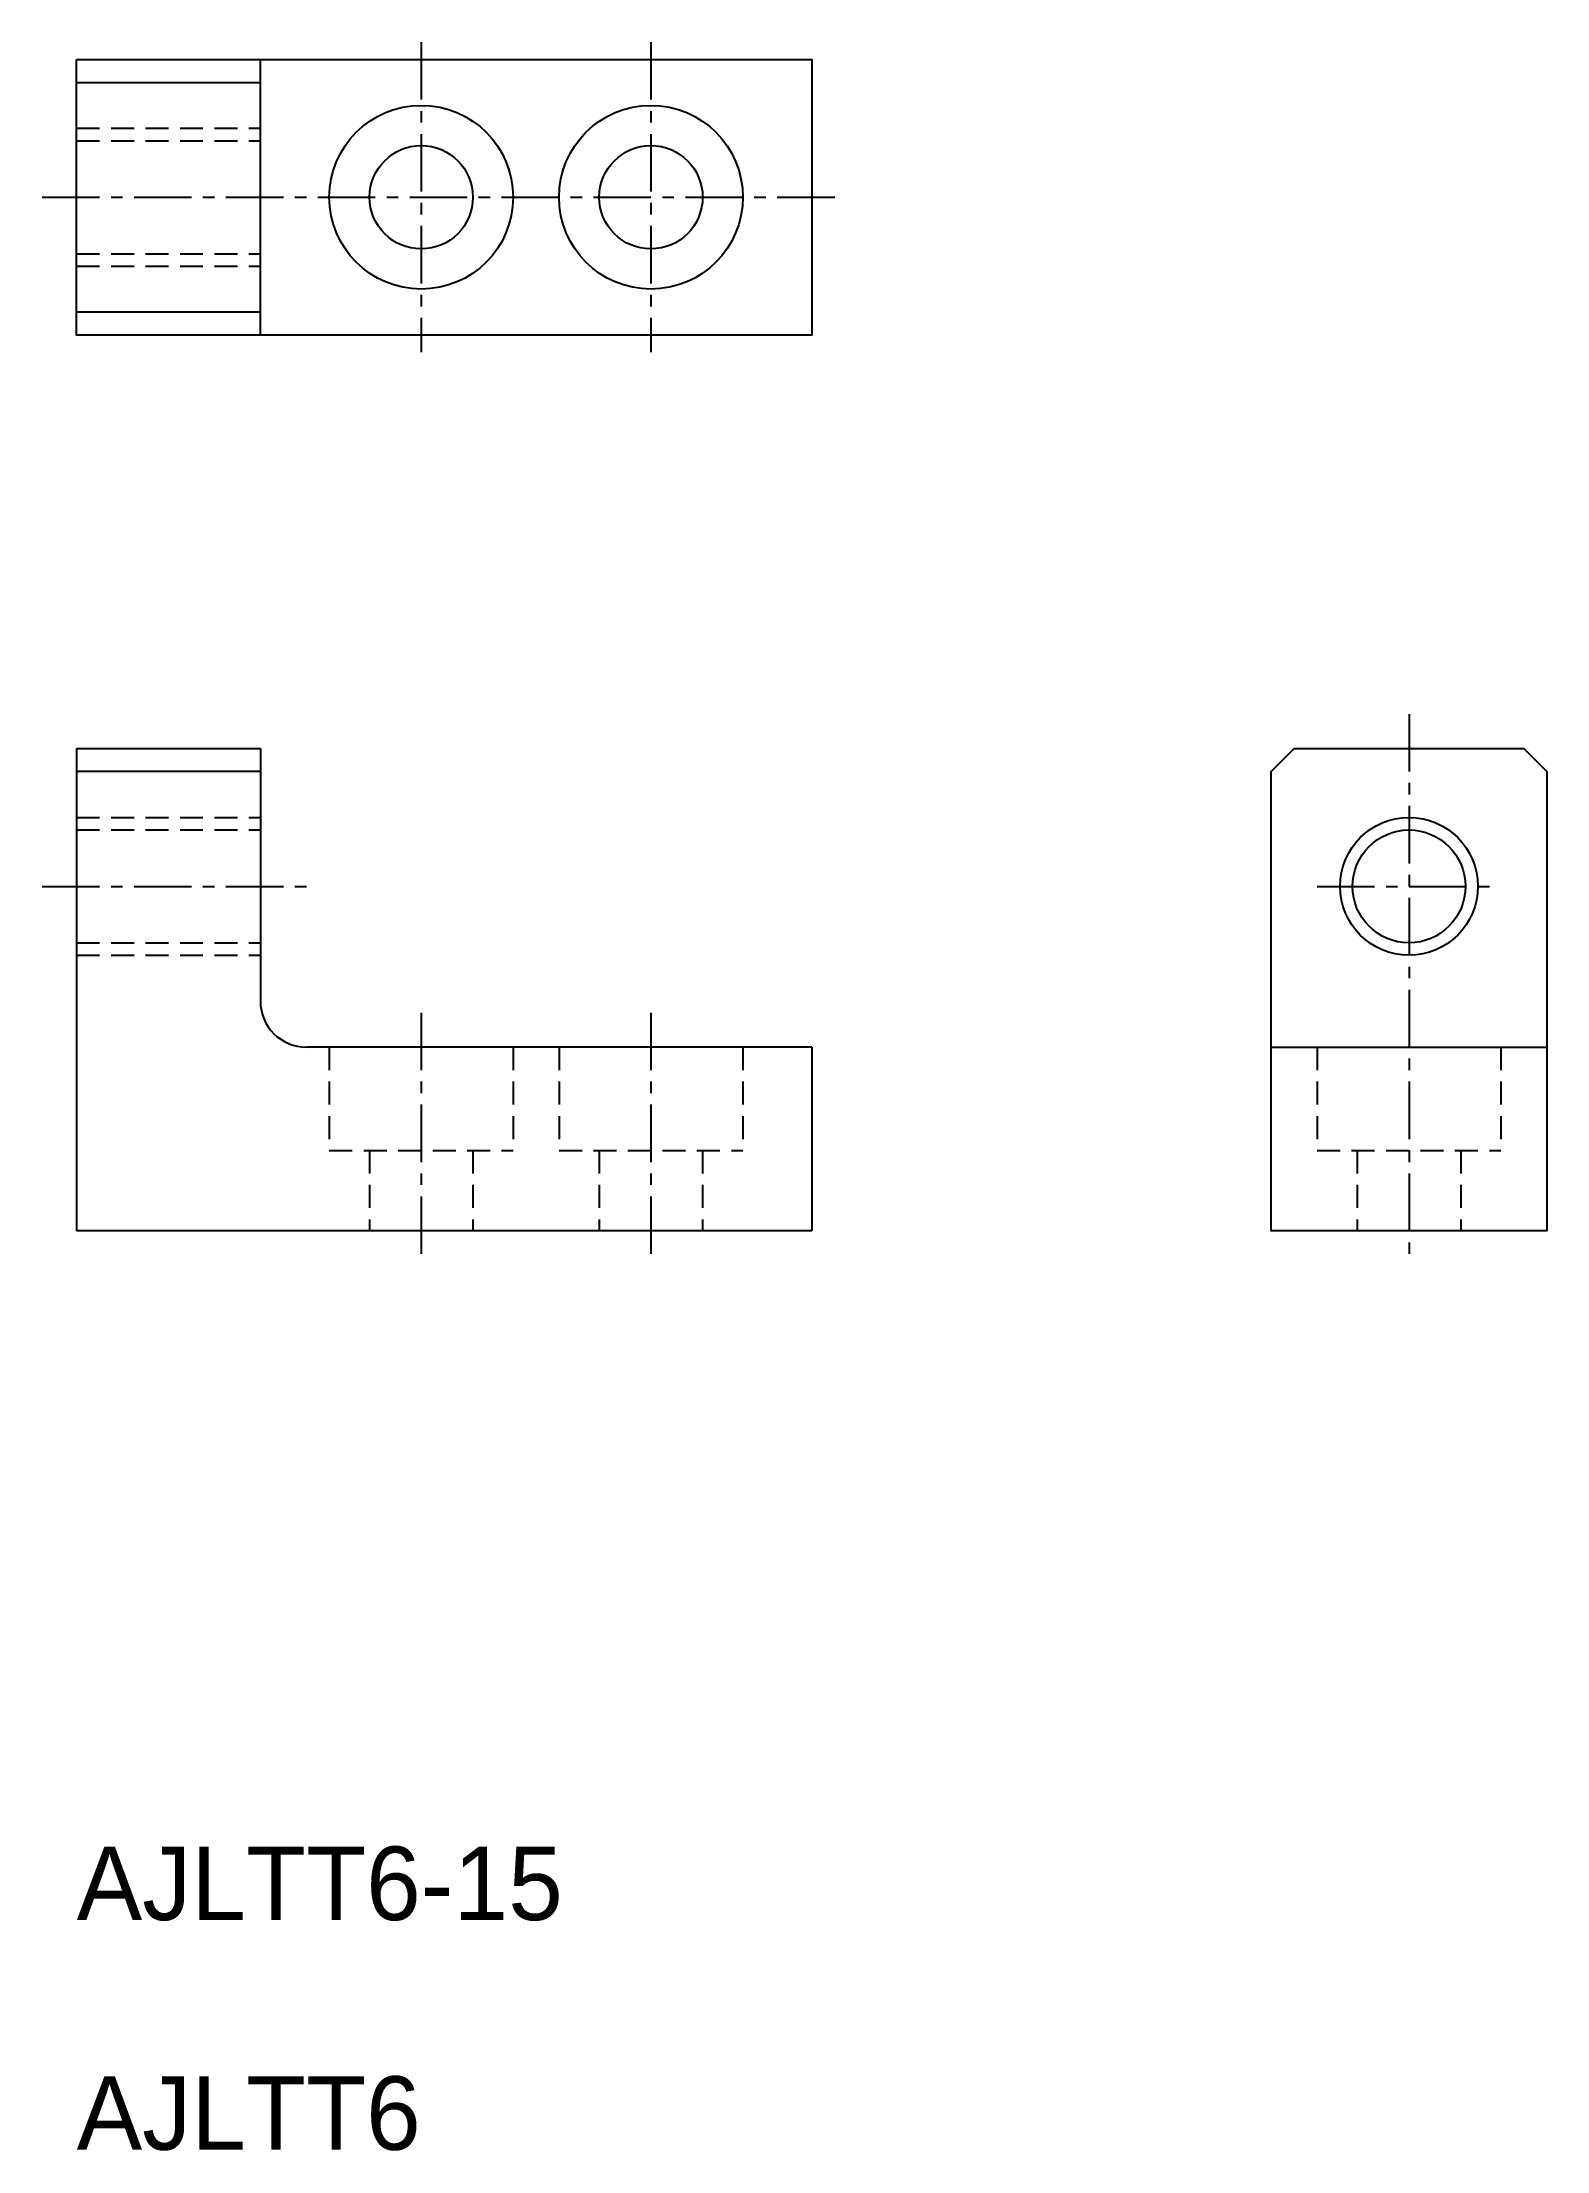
# Model space of a CAD drawing. Extents: x -738.4 to -672.9, y -1286.4 to -1194.6.
import ezdxf

# ---------------------------------------------------------------- set-up
doc = ezdxf.new("R2010")
doc.units = 0
doc.header["$LTSCALE"] = 2
doc.linetypes.add('CENTER', pattern=[2, 1.25, -0.25, 0.25, -0.25])
doc.linetypes.add('DASHED', pattern=[0.75, 0.5, -0.25])
doc.layers.get('0').update_dxf_attribs({"linetype": 'CONTINUOUS'})
doc.layers.add('CENTER', color=1, linetype='CENTER')

msp = doc.modelspace()

# ---------------------------------------------------------------- linework, layer by layer
at = {"color": 7, "linetype": 'CONTINUOUS'}
for p, q in [((-728.912, -1207.327), (-728.912, -1195.327)), ((-736.912, -1196.327), (-728.912, -1196.327)), ((-728.912, -1206.327), (-736.912, -1206.327)), ((-736.912, -1225.327), (-728.912, -1225.327)), ((-736.912, -1225.327), (-736.912, -1246.327)), ((-728.912, -1225.327), (-728.912, -1236.327)), ((-728.912, -1226.327), (-736.912, -1226.327)), ((-704.912, -1238.327), (-726.912, -1238.327)), ((-704.912, -1238.327), (-704.912, -1246.327)), ((-684.912, -1238.327), (-672.912, -1238.327)), ((-704.912, -1246.327), (-736.912, -1246.327))]:
    msp.add_line(p, q, dxfattribs=at)
at = {"color": 3, "linetype": 'DASHED'}
for p, q in [((-736.912, -1198.327), (-728.912, -1198.327)), ((-736.912, -1198.868), (-728.912, -1198.868)), ((-736.912, -1203.785), (-728.912, -1203.785)), ((-736.912, -1204.327), (-728.912, -1204.327)), ((-736.912, -1228.327), (-728.912, -1228.327)), ((-736.912, -1228.868), (-728.912, -1228.868)), ((-736.912, -1233.785), (-728.912, -1233.785)), ((-736.912, -1234.327), (-728.912, -1234.327)), ((-725.912, -1238.327), (-725.912, -1242.827)), ((-717.912, -1238.327), (-717.912, -1242.827)), ((-715.912, -1238.327), (-715.912, -1242.827)), ((-707.912, -1238.327), (-707.912, -1242.827)), ((-682.912, -1238.327), (-682.912, -1242.827)), ((-674.912, -1238.327), (-674.912, -1242.827)), ((-725.912, -1242.827), (-717.912, -1242.827)), ((-724.162, -1242.827), (-724.162, -1246.327)), ((-719.662, -1242.827), (-719.662, -1246.327)), ((-715.912, -1242.827), (-707.912, -1242.827)), ((-714.162, -1242.827), (-714.162, -1246.327)), ((-709.662, -1242.827), (-709.662, -1246.327)), ((-682.912, -1242.827), (-674.912, -1242.827)), ((-681.162, -1242.827), (-681.162, -1246.327)), ((-676.662, -1242.827), (-676.662, -1246.327))]:
    msp.add_line(p, q, dxfattribs=at)
at = {"color": 7, "linetype": 'CONTINUOUS'}
for points in [[(-736.912, -1195.327), (-704.912, -1195.327), (-704.912, -1207.327), (-736.912, -1207.327)], [(-683.912, -1225.327), (-673.912, -1225.327), (-672.912, -1226.327), (-672.912, -1246.327), (-684.912, -1246.327), (-684.912, -1226.327)]]:
    msp.add_lwpolyline(points, close=True, dxfattribs=at)
for centre, radius in [((-721.912, -1201.327), 4), ((-711.912, -1201.327), 4), ((-721.912, -1201.327), 2.25), ((-711.912, -1201.327), 2.25), ((-678.912, -1231.327), 2.458)]:
    msp.add_circle(centre, radius, dxfattribs=at)
at = {"color": 3, "linetype": 'CONTINUOUS'}
msp.add_circle((-678.912, -1231.327), 3, dxfattribs=at)
at = {"color": 7, "linetype": 'CONTINUOUS'}
msp.add_arc((-726.912, -1236.327), 2, 180, 270, dxfattribs=at)
at = {"layer": 'CENTER', "color": 1, "linetype": 'CENTER'}
for p, q in [((-721.912, -1194.577), (-721.912, -1208.077)), ((-711.912, -1194.577), (-711.912, -1208.077)), ((-738.412, -1201.327), (-703.912, -1201.327)), ((-678.912, -1223.827), (-678.912, -1247.827)), ((-738.412, -1231.327), (-726.912, -1231.327)), ((-682.912, -1231.327), (-674.912, -1231.327)), ((-721.912, -1236.827), (-721.912, -1247.827)), ((-711.912, -1236.827), (-711.912, -1247.827))]:
    msp.add_line(p, q, dxfattribs=at)

# ---------------------------------------------------------------- texts
at = {"color": 7, "linetype": 'CONTINUOUS'}
for s, p in [('AJLTT6-15', (-736.912, -1276.327)), ('AJLTT6', (-736.912, -1286.327))]:
    msp.add_text(s, height=3.2, dxfattribs=at).set_placement(p)

doc.saveas('drawing.dxf')
